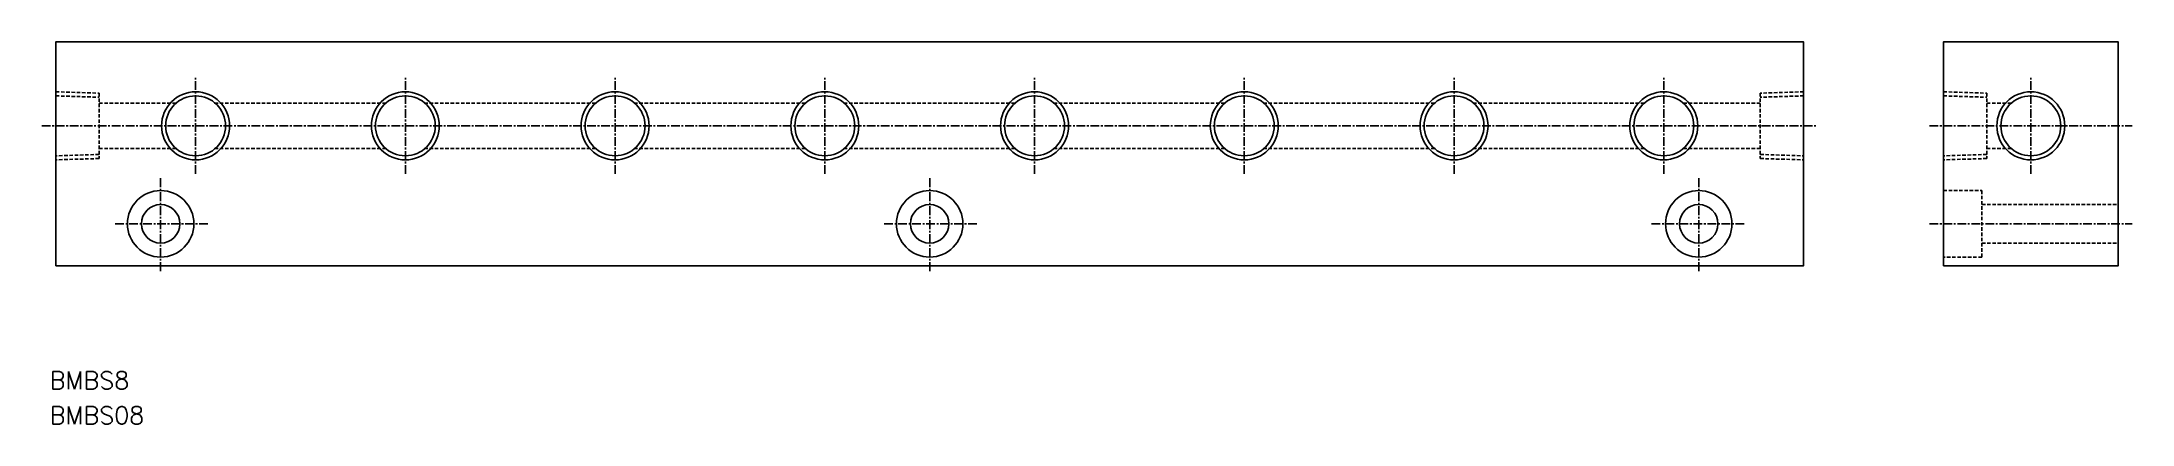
# Model space of a CAD drawing. Extents: x 30 to 329, y 66 to 121.
import ezdxf
from ezdxf.enums import TextEntityAlignment as Align

# ---------------------------------------------------------------- set-up
doc = ezdxf.new("R2010")
doc.units = 0
doc.linetypes.add('CENTER', pattern=[2, 1.25, -0.25, 0.25, -0.25])
doc.linetypes.add('DASHED', pattern=[0.75, 0.5, -0.25])
doc.layers.get('0').update_dxf_attribs({"linetype": 'CONTINUOUS'})
doc.layers.add('CENTER', color=1, linetype='CENTER')
doc.styles.get("Standard").update_dxf_attribs({"font": 'txt.shx', "bigfont": 'extfont.shx'})

msp = doc.modelspace()

# ---------------------------------------------------------------- linework, layer by layer
at = {"color": 3, "linetype": 'DASHED'}
for p, q in [((32, 113.86), (38.2, 113.67)), ((38.2, 113.67), (38.2, 104.33)), ((282, 113.86), (275.8, 113.67)), ((275.8, 113.67), (275.8, 104.33)), ((302, 113.86), (308.2, 113.67)), ((308.2, 113.67), (308.2, 104.33)), ((32, 113.28), (38.2, 113.09)), ((38.2, 112.25), (49.21, 112.25)), ((79.21, 112.25), (54.79, 112.25)), ((109.21, 112.25), (84.79, 112.25)), ((139.21, 112.25), (114.79, 112.25)), ((169.21, 112.25), (144.79, 112.25)), ((199.21, 112.25), (174.79, 112.25)), ((229.21, 112.25), (204.79, 112.25)), ((259.21, 112.25), (234.79, 112.25)), ((275.8, 112.25), (264.79, 112.25)), ((282, 113.28), (275.8, 113.09)), ((302, 113.28), (308.2, 113.09)), ((308.2, 112.25), (311.71, 112.25)), ((38.2, 104.91), (32, 104.72)), ((38.2, 105.75), (49.21, 105.75)), ((79.21, 105.75), (54.79, 105.75)), ((109.21, 105.75), (84.79, 105.75)), ((139.21, 105.75), (114.79, 105.75)), ((169.21, 105.75), (144.79, 105.75)), ((199.21, 105.75), (174.79, 105.75)), ((229.21, 105.75), (204.79, 105.75)), ((259.21, 105.75), (234.79, 105.75)), ((275.8, 105.75), (264.79, 105.75)), ((275.8, 104.91), (282, 104.72)), ((308.2, 104.91), (302, 104.72)), ((308.2, 105.75), (311.71, 105.75)), ((38.2, 104.33), (32, 104.14)), ((275.8, 104.33), (282, 104.14)), ((308.2, 104.33), (302, 104.14)), ((302, 99.75), (307.5, 99.75)), ((307.5, 99.75), (307.5, 90.25)), ((307.5, 97.75), (327, 97.75)), ((307.5, 90.25), (302, 90.25)), ((307.5, 92.25), (327, 92.25))]:
    msp.add_line(p, q, dxfattribs=at)
at = {"color": 7, "linetype": 'CONTINUOUS'}
for points in [[(32, 89), (282, 89), (282, 121), (32, 121)], [(302, 89), (327, 89), (327, 121), (302, 121)]]:
    msp.add_lwpolyline(points, close=True, dxfattribs=at)
at = {"color": 3, "linetype": 'CONTINUOUS'}
for centre in [(52, 109), (82, 109), (112, 109), (142, 109), (172, 109), (202, 109), (232, 109), (262, 109), (314.5, 109)]:
    msp.add_circle(centre, 4.86, dxfattribs=at)
at = {"color": 7, "linetype": 'CONTINUOUS'}
for centre, radius in [((52, 109), 4.28), ((82, 109), 4.28), ((112, 109), 4.28), ((142, 109), 4.28), ((172, 109), 4.28), ((202, 109), 4.28), ((232, 109), 4.28), ((262, 109), 4.28), ((314.5, 109), 4.28), ((47, 95), 4.75), ((157, 95), 4.75), ((267, 95), 4.75), ((47, 95), 2.75), ((157, 95), 2.75), ((267, 95), 2.75)]:
    msp.add_circle(centre, radius, dxfattribs=at)
at = {"layer": 'CENTER', "color": 1, "linetype": 'CENTER'}
for p, q in [((52, 102.14), (52, 115.86)), ((82, 102.14), (82, 115.86)), ((112, 102.14), (112, 115.86)), ((142, 102.14), (142, 115.86)), ((172, 102.14), (172, 115.86)), ((202, 102.14), (202, 115.86)), ((232, 102.14), (232, 115.86)), ((262, 102.14), (262, 115.86)), ((314.5, 102.14), (314.5, 115.86)), ((30, 109), (284, 109)), ((300, 109), (329, 109)), ((47, 88.25), (47, 101.75)), ((157, 88.25), (157, 101.75)), ((267, 88.25), (267, 101.75)), ((53.75, 95), (40.25, 95)), ((163.75, 95), (150.25, 95)), ((260.25, 95), (273.75, 95)), ((300, 95), (329, 95))]:
    msp.add_line(p, q, dxfattribs=at)

# ---------------------------------------------------------------- texts
at = {"color": 7, "linetype": 'CONTINUOUS'}
for s, p in [('BMBS8', (31.15, 72.63)), ('BMBS08', (31.15, 67.63))]:
    msp.add_text(s, height=2.5, dxfattribs=at).set_placement(p, align=Align.MIDDLE_LEFT)

doc.saveas('drawing.dxf')
